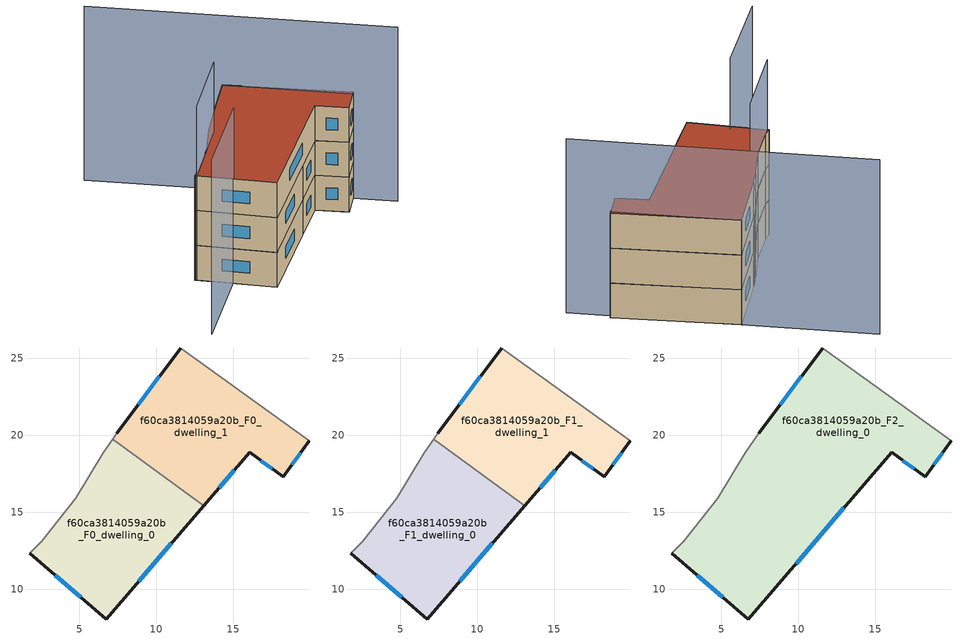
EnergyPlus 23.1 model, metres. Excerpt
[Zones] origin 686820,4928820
f60ca3814059a20b_F0_dwelling_0
 floor ground (EU_floor_Construction): 6.75,8.06 13.09,15.42 7.15,19.72 6.55,18.85 4.77,15.89 2.55,13.12 1.78,12.34 z0
 wall outside (EU_wall_Construction): 13.09,15.42 6.75,8.06 1.78,12.34 z0:3
 wall adiabatic (EU_wall_Construction): 1.78,12.34 2.55,13.12 4.77,15.89 6.55,18.85 7.15,19.72 z0:3
 wall to f60ca3814059a20b_F0_dwelling_1 (EU_wall_Construction): 7.15,19.72 13.09,15.42 z0:3
 window (EU_Window_Construction): 10.97,12.97 8.86,10.51 / 5.09,9.48 3.44,10.91 z1:2
f60ca3814059a20b_F0_dwelling_1
 floor ground (EU_floor_Construction): 18.25,17.3 19.93,19.63 11.58,25.67 7.44,20.14 7.15,19.72 13.09,15.42 16.06,18.88 z0
 wall outside (EU_wall_Construction): 7.44,20.14 11.58,25.67 / 19.93,19.63 18.25,17.3 16.06,18.88 13.09,15.42 z0:3
 wall adiabatic (EU_wall_Construction): 7.15,19.72 7.44,20.14 / 11.58,25.67 19.93,19.63 z0:3
 window (EU_Window_Construction): 17.52,17.82 16.79,18.35 / 15.07,17.73 14.08,16.57 / 8.82,21.98 10.2,23.82 / 19.37,18.85 18.81,18.07 z1:2
f60ca3814059a20b_F1_dwelling_0
 floor to f60ca3814059a20b_F0_dwelling_0 (EU_floor_Construction): 6.75,8.06 13.09,15.42 7.15,19.72 6.55,18.85 4.77,15.89 2.55,13.12 1.78,12.34 z3
 wall outside (EU_wall_Construction): 13.09,15.42 6.75,8.06 1.78,12.34 z3:6
 wall adiabatic (EU_wall_Construction): 1.78,12.34 2.55,13.12 4.77,15.89 6.55,18.85 7.15,19.72 z3:6
 wall to f60ca3814059a20b_F1_dwelling_1 (EU_wall_Construction): 7.15,19.72 13.09,15.42 z3:6
 window (EU_Window_Construction): 10.97,12.97 8.86,10.51 / 5.09,9.48 3.44,10.91 z4:5
f60ca3814059a20b_F1_dwelling_1
 floor to f60ca3814059a20b_F0_dwelling_1 (EU_floor_Construction): 18.25,17.3 19.93,19.63 11.58,25.67 7.44,20.14 7.15,19.72 13.09,15.42 16.06,18.88 z3
 wall outside (EU_wall_Construction): 7.44,20.14 11.58,25.67 / 19.93,19.63 18.25,17.3 16.06,18.88 13.09,15.42 z3:6
 wall adiabatic (EU_wall_Construction): 7.15,19.72 7.44,20.14 / 11.58,25.67 19.93,19.63 z3:6
 window (EU_Window_Construction): 17.52,17.82 16.79,18.35 / 15.07,17.73 14.08,16.57 / 8.82,21.98 10.2,23.82 / 19.37,18.85 18.81,18.07 z4:5
f60ca3814059a20b_F2_dwelling_0
 floor to f60ca3814059a20b_F1_dwelling_0 (EU_floor_Construction): 6.75,8.06 13.09,15.42 7.15,19.72 6.55,18.85 4.77,15.89 2.55,13.12 1.78,12.34 z6
 floor to f60ca3814059a20b_F1_dwelling_1 (EU_floor_Construction): 18.25,17.3 19.93,19.63 11.58,25.67 7.44,20.14 7.15,19.72 13.09,15.42 16.06,18.88 z6
 wall outside (EU_wall_Construction): 7.44,20.14 11.58,25.67 / 19.93,19.63 18.25,17.3 16.06,18.88 6.75,8.06 1.78,12.34 z6:9
 wall adiabatic (EU_wall_Construction): 1.78,12.34 2.55,13.12 4.77,15.89 6.55,18.85 7.44,20.14 / 11.58,25.67 19.93,19.63 z6:9
 window (EU_Window_Construction): 17.52,17.82 16.79,18.35 / 12.96,15.27 9.85,11.66 / 5.09,9.48 3.44,10.91 / 8.82,21.98 10.2,23.82 / 19.37,18.85 18.81,18.07 z7:8
 roof outside (EU_roof_Construction): 19.93,19.63 18.25,17.3 16.06,18.88 6.75,8.06 1.78,12.34 2.55,13.12 4.77,15.89 6.55,18.85 7.44,20.14 11.58,25.67 z9
shading: 6.89,18.58 1.9,12.24 / 22.51,17.19 2.99,32.33 / 4.26,10.59 -1.8,3.16 z0:15
[Building]
EU S2 Campaign: North Axis=0; Terrain=City; Solar Distribution=FullExterior
[Site:Location]
Bologna: Latitude=44.5; Longitude=11.25; Time Zone=1; Elevation=37
[SizingPeriod:WeatherFileDays]
AnnualSizingPeriod: Begin Month=1; Begin Day of Month=1; End Month=12; End Day of Month=31; Day of Week for Start Day=Monday; Use Weather File Daylight Saving Period=No; Use Weather File Rain and Snow Indicators=No
[MATERIAL]
EU_InternalMass_Material: Roughness=MediumRough; Thickness=0.1; Conductivity=1; Density=1800; Specific Heat=900; Thermal Absorptance=0.9; Solar Absorptance=0.7; Visible Absorptance=0.7
[MATERIAL:NOMASS] Roughness=MediumRough; Thermal Absorptance=0.9; Solar Absorptance=0.7; Visible Absorptance=0.7
Name | Thermal Resistance
EU_wall_NoMass | 0.937881
EU_roof_NoMass | 0.548572
EU_floor_NoMass | 0.71348
[WINDOWMATERIAL:SIMPLEGLAZINGSYSTEM]
EU_Window_SimpleGlazing: UFactor=4.25633; Solar Heat Gain Coefficient=0.85; Visible Transmittance=0.85
[CONSTRUCTION]
EU_wall_Construction: EU_wall_NoMass
EU_roof_Construction: EU_roof_NoMass
EU_floor_Construction: EU_floor_NoMass
EU_InternalMass_Construction: EU_InternalMass_Material
EU_Window_Construction: EU_Window_SimpleGlazing
[ZONE] Type=1; Multiplier=1; Ceiling Height=autocalculate; Floor Area=autocalculate; Part of Total Floor Area=Yes
Name | Volume
f60ca3814059a20b_F0_dwelling_0 | 191.202
f60ca3814059a20b_F1_dwelling_0 | 191.203
f60ca3814059a20b_F2_dwelling_0 | 382.408
f60ca3814059a20b_F0_dwelling_1; f60ca3814059a20b_F1_dwelling_1 | 191.205
[INTERNALMASS] Construction=EU_InternalMass_Construction
Name | Zone or ZoneList | Surface Area
f60ca3814059a20b_F0_dwelling_0_EU_InternalMass | f60ca3814059a20b_F0_dwelling_0 | 63.734
f60ca3814059a20b_F0_dwelling_1_EU_InternalMass | f60ca3814059a20b_F0_dwelling_1 | 63.7347
f60ca3814059a20b_F1_dwelling_0_EU_InternalMass | f60ca3814059a20b_F1_dwelling_0 | 63.734
f60ca3814059a20b_F1_dwelling_1_EU_InternalMass | f60ca3814059a20b_F1_dwelling_1 | 63.7347
f60ca3814059a20b_F2_dwelling_0_EU_InternalMass | f60ca3814059a20b_F2_dwelling_0 | 127.472
[OTHEREQUIPMENT] Fuel Type=Electricity; Design Level Calculation Method=Watts/Area; Power per Zone Floor Area=1; Fraction Latent=0; Fraction Radiant=0; Fraction Lost=0; Carbon Dioxide Generation Rate=0; EndUse Subcategory=EU_Step8_InternalGains
Name | Zone or ZoneList or Space or SpaceList | Schedule
EU_Step8_InternalGain_f60ca3814059a20b_F0_dwelling_0_f000 | f60ca3814059a20b_F0_dwelling_0 | EU_Step8_GainSchedule_f60ca3814059a20b_F0_dwelling_0_f000
EU_Step8_InternalGain_f60ca3814059a20b_F0_dwelling_1_f000 | f60ca3814059a20b_F0_dwelling_1 | EU_Step8_GainSchedule_f60ca3814059a20b_F0_dwelling_1_f000
EU_Step8_InternalGain_f60ca3814059a20b_F1_dwelling_0_f000 | f60ca3814059a20b_F1_dwelling_0 | EU_Step8_GainSchedule_f60ca3814059a20b_F1_dwelling_0_f000
EU_Step8_InternalGain_f60ca3814059a20b_F1_dwelling_1_f000 | f60ca3814059a20b_F1_dwelling_1 | EU_Step8_GainSchedule_f60ca3814059a20b_F1_dwelling_1_f000
EU_Step8_InternalGain_f60ca3814059a20b_F2_dwelling_0_f000 | f60ca3814059a20b_F2_dwelling_0 | EU_Step8_GainSchedule_f60ca3814059a20b_F2_dwelling_0_f000
[ZONEVENTILATION:DESIGNFLOWRATE] Schedule=EU_AlwaysOn; Design Flow Rate Calculation Method=AirChanges/Hour; Air Changes per Hour=0.687892; Ventilation Type=Natural; Fan Pressure Rise=0; Fan Total Efficiency=1; Constant Term Coefficient=1; Temperature Term Coefficient=0; Velocity Term Coefficient=0; Velocity Squared Term Coefficient=0; Minimum Indoor Temperature=-100; Maximum Indoor Temperature=100; Delta Temperature=-100; Minimum Outdoor Temperature=-100; Maximum Outdoor Temperature=100; Maximum Wind Speed=40
Name | Zone or ZoneList or Space or SpaceList
EU_ConstantAir_f60ca3814059a20b_F0_dwelling_0 | f60ca3814059a20b_F0_dwelling_0
EU_ConstantAir_f60ca3814059a20b_F0_dwelling_1 | f60ca3814059a20b_F0_dwelling_1
EU_ConstantAir_f60ca3814059a20b_F1_dwelling_0 | f60ca3814059a20b_F1_dwelling_0
EU_ConstantAir_f60ca3814059a20b_F1_dwelling_1 | f60ca3814059a20b_F1_dwelling_1
EU_ConstantAir_f60ca3814059a20b_F2_dwelling_0 | f60ca3814059a20b_F2_dwelling_0
[HVACTEMPLATE:THERMOSTAT] Constant Heating Setpoint=20; Constant Cooling Setpoint=50
EU_HeatOnly_f60ca3814059a20b_F0_dwelling_0; EU_HeatOnly_f60ca3814059a20b_F0_dwelling_1; EU_HeatOnly_f60ca3814059a20b_F1_dwelling_0; EU_HeatOnly_f60ca3814059a20b_F1_dwelling_1; EU_HeatOnly_f60ca3814059a20b_F2_dwelling_0
[HVACTEMPLATE:ZONE:IDEALLOADSAIRSYSTEM] System Availability Schedule=EU_AlwaysOn; Maximum Heating Supply Air Temperature=50; Minimum Cooling Supply Air Temperature=13; Maximum Heating Supply Air Humidity Ratio=0.0156; Minimum Cooling Supply Air Humidity Ratio=0.0077; Heating Limit=NoLimit; Cooling Limit=NoLimit; Heating Availability Schedule=EU_AlwaysOn; Cooling Availability Schedule=EU_CoolingOff; Dehumidification Control Type=ConstantSensibleHeatRatio; Cooling Sensible Heat Ratio=0.7; Dehumidification Setpoint=60; Humidification Control Type=None; Humidification Setpoint=30; Outdoor Air Method=None; Outdoor Air Flow Rate per Person=0.00944; Outdoor Air Flow Rate per Zone Floor Area=0; Outdoor Air Flow Rate per Zone=0; Demand Controlled Ventilation Type=None; Outdoor Air Economizer Type=NoEconomizer; Heat Recovery Type=None; Sensible Heat Recovery Effectiveness=0.7; Latent Heat Recovery Effectiveness=0.65
Name | Template Thermostat
f60ca3814059a20b_F0_dwelling_0 | EU_HeatOnly_f60ca3814059a20b_F0_dwelling_0
f60ca3814059a20b_F0_dwelling_1 | EU_HeatOnly_f60ca3814059a20b_F0_dwelling_1
f60ca3814059a20b_F1_dwelling_0 | EU_HeatOnly_f60ca3814059a20b_F1_dwelling_0
f60ca3814059a20b_F1_dwelling_1 | EU_HeatOnly_f60ca3814059a20b_F1_dwelling_1
f60ca3814059a20b_F2_dwelling_0 | EU_HeatOnly_f60ca3814059a20b_F2_dwelling_0
[SIZING:ZONE] Zone Cooling Design Supply Air Temperature Input Method=SupplyAirTemperature; Zone Cooling Design Supply Air Temperature=13; Zone Heating Design Supply Air Temperature Input Method=SupplyAirTemperature; Zone Heating Design Supply Air Temperature=50; Zone Cooling Design Supply Air Humidity Ratio=0.008; Zone Heating Design Supply Air Humidity Ratio=0.008; Cooling Design Air Flow Method=DesignDay; Cooling Design Air Flow Rate=0; Cooling Minimum Air Flow per Zone Floor Area=0.000762; Cooling Minimum Air Flow=0; Cooling Minimum Air Flow Fraction=0.2; Heating Design Air Flow Method=DesignDay; Heating Design Air Flow Rate=0; Heating Maximum Air Flow per Zone Floor Area=0.002032; Heating Maximum Air Flow=0.141576; Heating Maximum Air Flow Fraction=0.3; Account for Dedicated Outdoor Air System=No; Dedicated Outdoor Air System Control Strategy=NeutralSupplyAir; Dedicated Outdoor Air Low Setpoint Temperature for Design=autosize; Dedicated Outdoor Air High Setpoint Temperature for Design=autosize; Zone Load Sizing Method=Sensible Load Only No Latent Load; Zone Latent Cooling Design Supply Air Humidity Ratio Input Method=HumidityRatioDifference; Zone Cooling Design Supply Air Humidity Ratio Difference=0.005; Zone Latent Heating Design Supply Air Humidity Ratio Input Method=HumidityRatioDifference; Zone Humidification Design Supply Air Humidity Ratio Difference=0.005
f60ca3814059a20b_F0_dwelling_0; f60ca3814059a20b_F0_dwelling_1; f60ca3814059a20b_F1_dwelling_0; f60ca3814059a20b_F1_dwelling_1; f60ca3814059a20b_F2_dwelling_0
[SCHEDULE:CONSTANT]
Name | Hourly Value
EU_AlwaysOn | 1
EU_CoolingOff | 0
[SCHEDULE:FILE] Column Number=1; Rows to Skip at Top=0; Number of Hours of Data=8760; Column Separator=Comma; Interpolate to Timestep=No; Minutes per Item=60; Adjust Schedule for Daylight Savings=Yes
Name | File
EU_Step8_GainSchedule_f60ca3814059a20b_F0_dwelling_0_f000 | ../../schedules/f60ca3814059a20b/f60ca3814059a20b_F0_dwelling_0_f000_gain.csv
EU_Step8_GainSchedule_f60ca3814059a20b_F0_dwelling_1_f000 | ../../schedules/f60ca3814059a20b/f60ca3814059a20b_F0_dwelling_1_f000_gain.csv
EU_Step8_GainSchedule_f60ca3814059a20b_F1_dwelling_0_f000 | ../../schedules/f60ca3814059a20b/f60ca3814059a20b_F1_dwelling_0_f000_gain.csv
EU_Step8_GainSchedule_f60ca3814059a20b_F1_dwelling_1_f000 | ../../schedules/f60ca3814059a20b/f60ca3814059a20b_F1_dwelling_1_f000_gain.csv
EU_Step8_GainSchedule_f60ca3814059a20b_F2_dwelling_0_f000 | ../../schedules/f60ca3814059a20b/f60ca3814059a20b_F2_dwelling_0_f000_gain.csv
